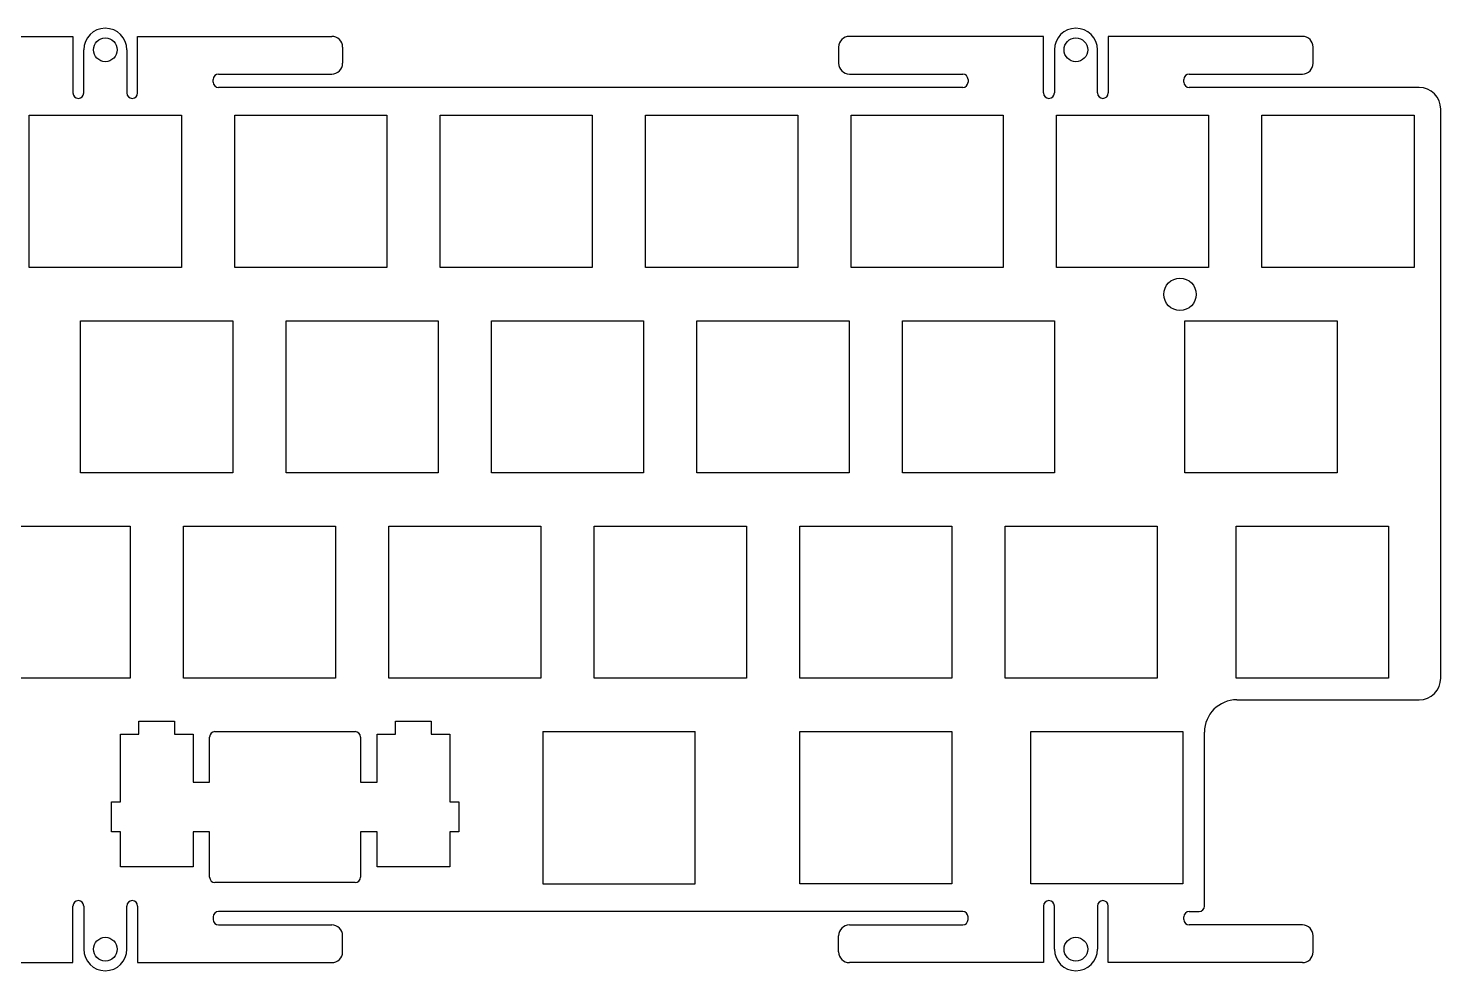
# Model space of a CAD drawing. Header units: millimetres. Extents: x -252 to -4, y 9 to 97.
# Drawn here: x -135.2 to -4.2, y 9.5 to 96.9 of the extents above; entities that cross this region are included whole.
import ezdxf

# ---------------------------------------------------------------- set-up
doc = ezdxf.new("R2010")
doc.units = ezdxf.units.MM
for name, color, linetype in [('Shape1000', 7, 'CONTINUOUS'), ('Shape1001', 7, 'CONTINUOUS'), ('Shape1006', 7, 'CONTINUOUS'), ('Shape1007', 7, 'CONTINUOUS'), ('Shape1008', 7, 'CONTINUOUS'), ('Shape1009', 7, 'CONTINUOUS'), ('Shape1014', 7, 'CONTINUOUS'), ('Shape1015', 7, 'CONTINUOUS'), ('Shape1016', 7, 'CONTINUOUS'), ('Shape1017', 7, 'CONTINUOUS'), ('Shape1018', 7, 'CONTINUOUS'), ('Shape1019', 7, 'CONTINUOUS'), ('Shape1020', 7, 'CONTINUOUS'), ('Shape1022', 7, 'CONTINUOUS'), ('Shape1023', 7, 'CONTINUOUS'), ('Shape1024', 7, 'CONTINUOUS'), ('Shape1025', 7, 'CONTINUOUS'), ('Shape1030', 7, 'CONTINUOUS'), ('Shape1031', 7, 'CONTINUOUS'), ('Shape1032', 7, 'CONTINUOUS'), ('Shape1033', 7, 'CONTINUOUS'), ('Shape1034', 7, 'CONTINUOUS'), ('Shape1035', 7, 'CONTINUOUS'), ('Shape1036', 7, 'CONTINUOUS'), ('Shape1037', 7, 'CONTINUOUS'), ('Shape1042', 7, 'CONTINUOUS'), ('Shape1043', 7, 'CONTINUOUS'), ('Shape1044', 7, 'CONTINUOUS'), ('Shape1045', 7, 'CONTINUOUS'), ('Shape1050', 7, 'CONTINUOUS'), ('Shape1051', 7, 'CONTINUOUS'), ('Shape1052', 7, 'CONTINUOUS'), ('Shape1053', 7, 'CONTINUOUS'), ('Shape1112', 7, 'CONTINUOUS'), ('Shape1113', 7, 'CONTINUOUS'), ('Shape1114', 7, 'CONTINUOUS'), ('Shape1118', 7, 'CONTINUOUS'), ('Shape1119', 7, 'CONTINUOUS'), ('Shape1120', 7, 'CONTINUOUS'), ('Shape1121', 7, 'CONTINUOUS'), ('Shape1122', 7, 'CONTINUOUS'), ('Shape1123', 7, 'CONTINUOUS'), ('Shape1124', 7, 'CONTINUOUS'), ('Shape1125', 7, 'CONTINUOUS'), ('Shape1134', 7, 'CONTINUOUS'), ('Shape1135', 7, 'CONTINUOUS'), ('Shape1136', 7, 'CONTINUOUS'), ('Shape1137', 7, 'CONTINUOUS'), ('Shape1138', 7, 'CONTINUOUS'), ('Shape1139', 7, 'CONTINUOUS'), ('Shape1140', 7, 'CONTINUOUS'), ('Shape1141', 7, 'CONTINUOUS'), ('Shape1142', 7, 'CONTINUOUS'), ('Shape1143', 7, 'CONTINUOUS'), ('Shape1144', 7, 'CONTINUOUS'), ('Shape1145', 7, 'CONTINUOUS'), ('Shape1146', 7, 'CONTINUOUS'), ('Shape1147', 7, 'CONTINUOUS'), ('Shape1148', 7, 'CONTINUOUS'), ('Shape1149', 7, 'CONTINUOUS'), ('Shape1150', 7, 'CONTINUOUS'), ('Shape1151', 7, 'CONTINUOUS'), ('Shape1152', 7, 'CONTINUOUS'), ('Shape1153', 7, 'CONTINUOUS'), ('Shape1154', 7, 'CONTINUOUS'), ('Shape1155', 7, 'CONTINUOUS'), ('Shape1156', 7, 'CONTINUOUS'), ('Shape1157', 7, 'CONTINUOUS'), ('Shape1158', 7, 'CONTINUOUS'), ('Shape1159', 7, 'CONTINUOUS'), ('Shape1160', 7, 'CONTINUOUS'), ('Shape1161', 7, 'CONTINUOUS'), ('Shape1162', 7, 'CONTINUOUS'), ('Shape1163', 7, 'CONTINUOUS'), ('Shape1164', 7, 'CONTINUOUS'), ('Shape1165', 7, 'CONTINUOUS'), ('Shape1166', 7, 'CONTINUOUS'), ('Shape1167', 7, 'CONTINUOUS'), ('Shape1168', 7, 'CONTINUOUS'), ('Shape1169', 7, 'CONTINUOUS'), ('Shape1170', 7, 'CONTINUOUS'), ('Shape1171', 7, 'CONTINUOUS'), ('Shape1172', 7, 'CONTINUOUS'), ('Shape1173', 7, 'CONTINUOUS'), ('Shape1175', 7, 'CONTINUOUS'), ('Shape2461', 7, 'CONTINUOUS'), ('Shape549', 7, 'CONTINUOUS'), ('Shape550', 7, 'CONTINUOUS'), ('Shape552', 7, 'CONTINUOUS'), ('Shape553', 7, 'CONTINUOUS'), ('Shape762', 7, 'CONTINUOUS'), ('Shape763', 7, 'CONTINUOUS'), ('Shape764', 7, 'CONTINUOUS'), ('Shape765', 7, 'CONTINUOUS'), ('Shape766', 7, 'CONTINUOUS'), ('Shape767', 7, 'CONTINUOUS'), ('Shape768', 7, 'CONTINUOUS'), ('Shape769', 7, 'CONTINUOUS'), ('Shape770', 7, 'CONTINUOUS'), ('Shape771', 7, 'CONTINUOUS'), ('Shape772', 7, 'CONTINUOUS'), ('Shape773', 7, 'CONTINUOUS'), ('Shape774', 7, 'CONTINUOUS'), ('Shape775', 7, 'CONTINUOUS'), ('Shape776', 7, 'CONTINUOUS'), ('Shape777', 7, 'CONTINUOUS'), ('Shape778', 7, 'CONTINUOUS'), ('Shape779', 7, 'CONTINUOUS'), ('Shape780', 7, 'CONTINUOUS'), ('Shape781', 7, 'CONTINUOUS'), ('Shape782', 7, 'CONTINUOUS'), ('Shape783', 7, 'CONTINUOUS'), ('Shape784', 7, 'CONTINUOUS'), ('Shape785', 7, 'CONTINUOUS'), ('Shape786', 7, 'CONTINUOUS'), ('Shape787', 7, 'CONTINUOUS'), ('Shape788', 7, 'CONTINUOUS'), ('Shape789', 7, 'CONTINUOUS'), ('Shape790', 7, 'CONTINUOUS'), ('Shape791', 7, 'CONTINUOUS'), ('Shape792', 7, 'CONTINUOUS'), ('Shape793', 7, 'CONTINUOUS'), ('Shape794', 7, 'CONTINUOUS'), ('Shape803', 7, 'CONTINUOUS'), ('Shape804', 7, 'CONTINUOUS'), ('Shape805', 7, 'CONTINUOUS'), ('Shape806', 7, 'CONTINUOUS'), ('Shape807', 7, 'CONTINUOUS'), ('Shape808', 7, 'CONTINUOUS'), ('Shape809', 7, 'CONTINUOUS'), ('Shape810', 7, 'CONTINUOUS'), ('Shape811', 7, 'CONTINUOUS'), ('Shape812', 7, 'CONTINUOUS'), ('Shape813', 7, 'CONTINUOUS'), ('Shape814', 7, 'CONTINUOUS'), ('Shape815', 7, 'CONTINUOUS'), ('Shape816', 7, 'CONTINUOUS'), ('Shape817', 7, 'CONTINUOUS'), ('Shape818', 7, 'CONTINUOUS'), ('Shape819', 7, 'CONTINUOUS'), ('Shape820', 7, 'CONTINUOUS'), ('Shape821', 7, 'CONTINUOUS'), ('Shape822', 7, 'CONTINUOUS'), ('Shape823', 7, 'CONTINUOUS'), ('Shape824', 7, 'CONTINUOUS'), ('Shape825', 7, 'CONTINUOUS'), ('Shape826', 7, 'CONTINUOUS'), ('Shape827', 7, 'CONTINUOUS'), ('Shape828', 7, 'CONTINUOUS'), ('Shape829', 7, 'CONTINUOUS'), ('Shape830', 7, 'CONTINUOUS'), ('Shape831', 7, 'CONTINUOUS'), ('Shape832', 7, 'CONTINUOUS'), ('Shape833', 7, 'CONTINUOUS'), ('Shape834', 7, 'CONTINUOUS'), ('Shape835', 7, 'CONTINUOUS'), ('Shape836', 7, 'CONTINUOUS'), ('Shape837', 7, 'CONTINUOUS'), ('Shape838', 7, 'CONTINUOUS'), ('Shape839', 7, 'CONTINUOUS'), ('Shape840', 7, 'CONTINUOUS'), ('Shape841', 7, 'CONTINUOUS'), ('Shape842', 7, 'CONTINUOUS'), ('Shape843', 7, 'CONTINUOUS'), ('Shape844', 7, 'CONTINUOUS'), ('Shape845', 7, 'CONTINUOUS'), ('Shape872', 7, 'CONTINUOUS'), ('Shape873', 7, 'CONTINUOUS'), ('Shape874', 7, 'CONTINUOUS'), ('Shape875', 7, 'CONTINUOUS'), ('Shape876', 7, 'CONTINUOUS'), ('Shape877', 7, 'CONTINUOUS'), ('Shape878', 7, 'CONTINUOUS'), ('Shape879', 7, 'CONTINUOUS'), ('Shape880', 7, 'CONTINUOUS'), ('Shape881', 7, 'CONTINUOUS'), ('Shape882', 7, 'CONTINUOUS'), ('Shape883', 7, 'CONTINUOUS'), ('Shape884', 7, 'CONTINUOUS'), ('Shape922', 7, 'CONTINUOUS'), ('Shape923', 7, 'CONTINUOUS'), ('Shape924', 7, 'CONTINUOUS'), ('Shape925', 7, 'CONTINUOUS'), ('Shape926', 7, 'CONTINUOUS'), ('Shape927', 7, 'CONTINUOUS'), ('Shape928', 7, 'CONTINUOUS'), ('Shape929', 7, 'CONTINUOUS'), ('Shape930', 7, 'CONTINUOUS'), ('Shape931', 7, 'CONTINUOUS'), ('Shape932', 7, 'CONTINUOUS'), ('Shape933', 7, 'CONTINUOUS'), ('Shape934', 7, 'CONTINUOUS'), ('Shape935', 7, 'CONTINUOUS'), ('Shape936', 7, 'CONTINUOUS'), ('Shape937', 7, 'CONTINUOUS'), ('Shape938', 7, 'CONTINUOUS'), ('Shape939', 7, 'CONTINUOUS'), ('Shape940', 7, 'CONTINUOUS'), ('Shape941', 7, 'CONTINUOUS'), ('Shape942', 7, 'CONTINUOUS'), ('Shape943', 7, 'CONTINUOUS'), ('Shape944', 7, 'CONTINUOUS'), ('Shape945', 7, 'CONTINUOUS'), ('Shape950', 7, 'CONTINUOUS'), ('Shape951', 7, 'CONTINUOUS'), ('Shape952', 7, 'CONTINUOUS'), ('Shape953', 7, 'CONTINUOUS'), ('Shape962', 7, 'CONTINUOUS'), ('Shape963', 7, 'CONTINUOUS'), ('Shape964', 7, 'CONTINUOUS'), ('Shape965', 7, 'CONTINUOUS'), ('Shape966', 7, 'CONTINUOUS'), ('Shape967', 7, 'CONTINUOUS'), ('Shape968', 7, 'CONTINUOUS'), ('Shape969', 7, 'CONTINUOUS'), ('Shape970', 7, 'CONTINUOUS'), ('Shape971', 7, 'CONTINUOUS'), ('Shape972', 7, 'CONTINUOUS'), ('Shape973', 7, 'CONTINUOUS'), ('Shape978', 7, 'CONTINUOUS'), ('Shape979', 7, 'CONTINUOUS'), ('Shape980', 7, 'CONTINUOUS'), ('Shape981', 7, 'CONTINUOUS'), ('Shape998', 7, 'CONTINUOUS'), ('Shape999', 7, 'CONTINUOUS')]:
    doc.layers.add(name, color=color, linetype=linetype)

msp = doc.modelspace()

# ---------------------------------------------------------------- linework, layer by layer
at = {"layer": 'Shape1000'}
msp.add_line((-130.315, 55.6709), (-130.315, 69.7709), dxfattribs=at)
at = {"layer": 'Shape1001'}
msp.add_line((-130.315, 69.7709), (-116.215, 69.7709), dxfattribs=at)
at = {"layer": 'Shape1006'}
msp.add_line((-13.815, 69.7709), (-13.815, 55.6709), dxfattribs=at)
at = {"layer": 'Shape1007'}
msp.add_line((-13.815, 55.6709), (-27.915, 55.6709), dxfattribs=at)
at = {"layer": 'Shape1008'}
msp.add_line((-27.915, 55.6709), (-27.915, 69.7709), dxfattribs=at)
at = {"layer": 'Shape1009'}
msp.add_line((-27.915, 69.7709), (-13.815, 69.7709), dxfattribs=at)
at = {"layer": 'Shape1014'}
msp.add_line((-59.065, 55.6709), (-73.165, 55.6709), dxfattribs=at)
at = {"layer": 'Shape1015'}
msp.add_line((-73.165, 55.6709), (-73.165, 69.7709), dxfattribs=at)
at = {"layer": 'Shape1016'}
msp.add_line((-73.165, 69.7709), (-59.065, 69.7709), dxfattribs=at)
at = {"layer": 'Shape1017'}
msp.add_line((-59.065, 69.7709), (-59.065, 55.6709), dxfattribs=at)
at = {"layer": 'Shape1018'}
msp.add_line((-139.835, 50.7209), (-125.735, 50.7209), dxfattribs=at)
at = {"layer": 'Shape1019'}
msp.add_line((-125.735, 50.7209), (-125.735, 36.6209), dxfattribs=at)
at = {"layer": 'Shape1020'}
msp.add_line((-125.735, 36.6209), (-139.835, 36.6209), dxfattribs=at)
at = {"layer": 'Shape1022'}
msp.add_line((-68.585, 50.7209), (-68.585, 36.6209), dxfattribs=at)
at = {"layer": 'Shape1023'}
msp.add_line((-68.585, 36.6209), (-82.685, 36.6209), dxfattribs=at)
at = {"layer": 'Shape1024'}
msp.add_line((-82.685, 36.6209), (-82.685, 50.7209), dxfattribs=at)
at = {"layer": 'Shape1025'}
msp.add_line((-82.685, 50.7209), (-68.585, 50.7209), dxfattribs=at)
at = {"layer": 'Shape1030'}
msp.add_line((-63.635, 36.6209), (-63.635, 50.7209), dxfattribs=at)
at = {"layer": 'Shape1031'}
msp.add_line((-63.635, 50.7209), (-49.535, 50.7209), dxfattribs=at)
at = {"layer": 'Shape1032'}
msp.add_line((-49.535, 50.7209), (-49.535, 36.6209), dxfattribs=at)
at = {"layer": 'Shape1033'}
msp.add_line((-49.535, 36.6209), (-63.635, 36.6209), dxfattribs=at)
at = {"layer": 'Shape1034'}
msp.add_line((-44.775, 88.8209), (-44.775, 74.7209), dxfattribs=at)
at = {"layer": 'Shape1035'}
msp.add_line((-44.775, 74.7209), (-58.875, 74.7209), dxfattribs=at)
at = {"layer": 'Shape1036'}
msp.add_line((-58.875, 74.7209), (-58.875, 88.8209), dxfattribs=at)
at = {"layer": 'Shape1037'}
msp.add_line((-58.875, 88.8209), (-44.775, 88.8209), dxfattribs=at)
at = {"layer": 'Shape1042'}
msp.add_line((-63.825, 74.7209), (-77.925, 74.7209), dxfattribs=at)
at = {"layer": 'Shape1043'}
msp.add_line((-77.925, 74.7209), (-77.925, 88.8209), dxfattribs=at)
at = {"layer": 'Shape1044'}
msp.add_line((-77.925, 88.8209), (-63.825, 88.8209), dxfattribs=at)
at = {"layer": 'Shape1045'}
msp.add_line((-63.825, 88.8209), (-63.825, 74.7209), dxfattribs=at)
at = {"layer": 'Shape1050'}
msp.add_line((-87.635, 50.7209), (-87.635, 36.6209), dxfattribs=at)
at = {"layer": 'Shape1051'}
msp.add_line((-87.635, 36.6209), (-101.735, 36.6209), dxfattribs=at)
at = {"layer": 'Shape1052'}
msp.add_line((-101.735, 36.6209), (-101.735, 50.7209), dxfattribs=at)
at = {"layer": 'Shape1053'}
msp.add_line((-101.735, 50.7209), (-87.635, 50.7209), dxfattribs=at)
at = {"layer": 'Shape1112'}
msp.add_line((-87.445, 31.6709), (-87.445, 17.5709), dxfattribs=at)
at = {"layer": 'Shape1113'}
msp.add_line((-87.445, 17.5709), (-73.345, 17.5709), dxfattribs=at)
at = {"layer": 'Shape1114'}
msp.add_line((-73.345, 17.5709), (-73.345, 31.6709), dxfattribs=at)
at = {"layer": 'Shape1118'}
msp.add_line((-42.205, 31.6709), (-28.105, 31.6709), dxfattribs=at)
at = {"layer": 'Shape1119'}
msp.add_line((-28.105, 31.6709), (-28.105, 17.5709), dxfattribs=at)
at = {"layer": 'Shape1120'}
msp.add_line((-28.105, 17.5709), (-42.205, 17.5709), dxfattribs=at)
at = {"layer": 'Shape1121'}
msp.add_line((-42.205, 17.5709), (-42.205, 31.6709), dxfattribs=at)
at = {"layer": 'Shape1122'}
msp.add_line((-63.635, 17.5709), (-63.635, 31.6709), dxfattribs=at)
at = {"layer": 'Shape1123'}
msp.add_line((-63.635, 31.6709), (-49.535, 31.6709), dxfattribs=at)
at = {"layer": 'Shape1124'}
msp.add_line((-49.535, 31.6709), (-49.535, 17.5709), dxfattribs=at)
at = {"layer": 'Shape1125'}
msp.add_line((-49.535, 17.5709), (-63.635, 17.5709), dxfattribs=at)
at = {"layer": 'Shape1134'}
msp.add_line((-118.355, 18.1709), (-118.355, 22.3709), dxfattribs=at)
at = {"layer": 'Shape1135'}
msp.add_arc((-117.855, 18.1709), 0.5, 180, -90, dxfattribs=at)
at = {"layer": 'Shape1136'}
msp.add_line((-118.355, 22.3709), (-119.875, 22.3709), dxfattribs=at)
at = {"layer": 'Shape1137'}
msp.add_line((-119.875, 22.3709), (-119.875, 19.1419), dxfattribs=at)
at = {"layer": 'Shape1138'}
msp.add_line((-119.875, 19.1419), (-126.625, 19.1419), dxfattribs=at)
at = {"layer": 'Shape1139'}
msp.add_line((-126.625, 19.1419), (-126.625, 22.3709), dxfattribs=at)
at = {"layer": 'Shape1140'}
msp.add_line((-126.625, 22.3709), (-127.455, 22.3709), dxfattribs=at)
at = {"layer": 'Shape1141'}
msp.add_line((-127.455, 22.3709), (-127.455, 25.1709), dxfattribs=at)
at = {"layer": 'Shape1142'}
msp.add_line((-127.455, 25.1709), (-126.625, 25.1709), dxfattribs=at)
at = {"layer": 'Shape1143'}
msp.add_line((-126.625, 25.1709), (-126.625, 31.4409), dxfattribs=at)
at = {"layer": 'Shape1144'}
msp.add_line((-126.625, 31.4409), (-124.905, 31.4409), dxfattribs=at)
at = {"layer": 'Shape1145'}
msp.add_line((-124.905, 31.4409), (-124.905, 32.6409), dxfattribs=at)
at = {"layer": 'Shape1146'}
msp.add_line((-124.905, 32.6409), (-121.605, 32.6409), dxfattribs=at)
at = {"layer": 'Shape1147'}
msp.add_line((-121.605, 32.6409), (-121.605, 31.4409), dxfattribs=at)
at = {"layer": 'Shape1148'}
msp.add_line((-121.605, 31.4409), (-119.875, 31.4409), dxfattribs=at)
at = {"layer": 'Shape1149'}
msp.add_line((-119.875, 31.4409), (-119.875, 26.9719), dxfattribs=at)
at = {"layer": 'Shape1150'}
msp.add_line((-119.875, 26.9719), (-118.355, 26.9719), dxfattribs=at)
at = {"layer": 'Shape1151'}
msp.add_line((-118.355, 26.9719), (-118.355, 31.1709), dxfattribs=at)
at = {"layer": 'Shape1152'}
msp.add_line((-117.855, 31.6709), (-104.855, 31.6709), dxfattribs=at)
at = {"layer": 'Shape1153'}
msp.add_arc((-117.855, 31.1709), 0.5, 90, 180, dxfattribs=at)
at = {"layer": 'Shape1154'}
msp.add_line((-104.355, 31.1709), (-104.355, 26.9719), dxfattribs=at)
at = {"layer": 'Shape1155'}
msp.add_arc((-104.855, 31.1709), 0.5, 0, 90, dxfattribs=at)
at = {"layer": 'Shape1156'}
msp.add_line((-104.355, 26.9719), (-102.825, 26.9719), dxfattribs=at)
at = {"layer": 'Shape1157'}
msp.add_line((-102.825, 26.9719), (-102.825, 31.4409), dxfattribs=at)
at = {"layer": 'Shape1158'}
msp.add_line((-102.825, 31.4409), (-101.105, 31.4409), dxfattribs=at)
at = {"layer": 'Shape1159'}
msp.add_line((-101.105, 31.4409), (-101.105, 32.6409), dxfattribs=at)
at = {"layer": 'Shape1160'}
msp.add_line((-101.105, 32.6409), (-97.805, 32.6409), dxfattribs=at)
at = {"layer": 'Shape1161'}
msp.add_line((-97.805, 32.6409), (-97.805, 31.4409), dxfattribs=at)
at = {"layer": 'Shape1162'}
msp.add_line((-97.805, 31.4409), (-96.075, 31.4409), dxfattribs=at)
at = {"layer": 'Shape1163'}
msp.add_line((-96.075, 31.4409), (-96.075, 25.1709), dxfattribs=at)
at = {"layer": 'Shape1164'}
msp.add_line((-96.075, 25.1709), (-95.255, 25.1709), dxfattribs=at)
at = {"layer": 'Shape1165'}
msp.add_line((-95.255, 25.1709), (-95.255, 22.3709), dxfattribs=at)
at = {"layer": 'Shape1166'}
msp.add_line((-95.255, 22.3709), (-96.075, 22.3709), dxfattribs=at)
at = {"layer": 'Shape1167'}
msp.add_line((-96.075, 22.3709), (-96.075, 19.1419), dxfattribs=at)
at = {"layer": 'Shape1168'}
msp.add_line((-96.075, 19.1419), (-102.825, 19.1419), dxfattribs=at)
at = {"layer": 'Shape1169'}
msp.add_line((-102.825, 19.1419), (-102.825, 22.3709), dxfattribs=at)
at = {"layer": 'Shape1170'}
msp.add_line((-102.825, 22.3709), (-104.355, 22.3709), dxfattribs=at)
at = {"layer": 'Shape1171'}
msp.add_line((-104.355, 22.3709), (-104.355, 18.1709), dxfattribs=at)
at = {"layer": 'Shape1172'}
msp.add_arc((-104.855, 18.1709), 0.5, -90, 0, dxfattribs=at)
at = {"layer": 'Shape1173'}
msp.add_line((-104.855, 17.6709), (-117.855, 17.6709), dxfattribs=at)
at = {"layer": 'Shape1175'}
msp.add_line((-87.445, 31.6709), (-73.345, 31.6709), dxfattribs=at)
at = {"layer": 'Shape2461'}
msp.add_circle((-28.375, 72.2199), 1.5, dxfattribs=at)
at = {"layer": 'Shape549'}
msp.add_circle((-128.025, 94.8949), 1.1, dxfattribs=at)
at = {"layer": 'Shape550'}
msp.add_circle((-38.025, 94.8949), 1.1, dxfattribs=at)
at = {"layer": 'Shape552'}
msp.add_circle((-128.025, 11.4969), 1.1, dxfattribs=at)
at = {"layer": 'Shape553'}
msp.add_circle((-38.025, 11.4969), 1.1, dxfattribs=at)
at = {"layer": 'Shape762'}
msp.add_line((-149.025, 10.2469), (-131.025, 10.2469), dxfattribs=at)
at = {"layer": 'Shape763'}
msp.add_line((-131.025, 10.2469), (-131.025, 15.4969), dxfattribs=at)
at = {"layer": 'Shape764'}
msp.add_arc((-130.525, 15.4969), 0.5, 0, 180, dxfattribs=at)
at = {"layer": 'Shape765'}
msp.add_line((-130.025, 15.4969), (-130.025, 11.4969), dxfattribs=at)
at = {"layer": 'Shape766'}
msp.add_arc((-128.025, 11.4969), 2, 180, 0, dxfattribs=at)
at = {"layer": 'Shape767'}
msp.add_line((-126.025, 11.4969), (-126.025, 15.4969), dxfattribs=at)
at = {"layer": 'Shape768'}
msp.add_arc((-125.525, 15.4969), 0.5, 0, 180, dxfattribs=at)
at = {"layer": 'Shape769'}
msp.add_line((-125.025, 15.4969), (-125.025, 10.2469), dxfattribs=at)
at = {"layer": 'Shape770'}
msp.add_line((-125.025, 10.2469), (-107.025, 10.2469), dxfattribs=at)
at = {"layer": 'Shape771'}
msp.add_arc((-107.025, 11.2469), 1, -90, 0, dxfattribs=at)
at = {"layer": 'Shape772'}
msp.add_line((-106.025, 11.2469), (-106.025, 12.7469), dxfattribs=at)
at = {"layer": 'Shape773'}
msp.add_line((-17.025, 10.2469), (-35.025, 10.2469), dxfattribs=at)
at = {"layer": 'Shape774'}
msp.add_line((-35.025, 10.2469), (-35.025, 15.4969), dxfattribs=at)
at = {"layer": 'Shape775'}
msp.add_arc((-35.525, 15.4969), 0.5, 0, 180, dxfattribs=at)
at = {"layer": 'Shape776'}
msp.add_line((-36.025, 15.4969), (-36.025, 11.4969), dxfattribs=at)
at = {"layer": 'Shape777'}
msp.add_arc((-38.025, 11.4969), 2, 180, 0, dxfattribs=at)
at = {"layer": 'Shape778'}
msp.add_line((-40.025, 11.4969), (-40.025, 15.4969), dxfattribs=at)
at = {"layer": 'Shape779'}
msp.add_arc((-40.525, 15.4969), 0.5, 0, 180, dxfattribs=at)
at = {"layer": 'Shape780'}
msp.add_line((-41.025, 15.4969), (-41.025, 10.2469), dxfattribs=at)
at = {"layer": 'Shape781'}
msp.add_line((-41.025, 10.2469), (-59.025, 10.2469), dxfattribs=at)
at = {"layer": 'Shape782'}
msp.add_arc((-59.025, 11.2469), 1, 180, -90, dxfattribs=at)
at = {"layer": 'Shape783'}
msp.add_line((-60.025, 11.2469), (-60.025, 12.7469), dxfattribs=at)
at = {"layer": 'Shape784'}
msp.add_arc((-59.025, 12.7469), 1, 90, 180, dxfattribs=at)
at = {"layer": 'Shape785'}
msp.add_line((-59.025, 13.7469), (-48.525, 13.7469), dxfattribs=at)
at = {"layer": 'Shape786'}
msp.add_arc((-48.525, 14.2469), 0.5, -90, 0, dxfattribs=at)
at = {"layer": 'Shape787'}
msp.add_line((-48.025, 14.2469), (-48.025, 14.4959), dxfattribs=at)
at = {"layer": 'Shape788'}
msp.add_arc((-48.525, 14.4959), 0.5, 0, 90, dxfattribs=at)
at = {"layer": 'Shape789'}
msp.add_line((-48.525, 14.9959), (-117.525, 14.9959), dxfattribs=at)
at = {"layer": 'Shape790'}
msp.add_arc((-117.525, 14.4959), 0.5, 90, 180, dxfattribs=at)
at = {"layer": 'Shape791'}
msp.add_line((-118.025, 14.4959), (-118.025, 14.2469), dxfattribs=at)
at = {"layer": 'Shape792'}
msp.add_arc((-117.525, 14.2469), 0.5, 180, -90, dxfattribs=at)
at = {"layer": 'Shape793'}
msp.add_line((-117.525, 13.7469), (-107.025, 13.7469), dxfattribs=at)
at = {"layer": 'Shape794'}
msp.add_arc((-107.025, 12.7469), 1, 0, 90, dxfattribs=at)
at = {"layer": 'Shape803'}
msp.add_line((-149.025, 96.1449), (-131.025, 96.1449), dxfattribs=at)
at = {"layer": 'Shape804'}
msp.add_line((-131.025, 96.1449), (-131.025, 90.8949), dxfattribs=at)
at = {"layer": 'Shape805'}
msp.add_arc((-130.525, 90.8949), 0.5, 180, 0, dxfattribs=at)
at = {"layer": 'Shape806'}
msp.add_line((-130.025, 90.8949), (-130.025, 94.8949), dxfattribs=at)
at = {"layer": 'Shape807'}
msp.add_arc((-128.025, 94.8949), 2, 0, 180, dxfattribs=at)
at = {"layer": 'Shape808'}
msp.add_line((-126.025, 94.8949), (-126.025, 90.8949), dxfattribs=at)
at = {"layer": 'Shape809'}
msp.add_arc((-125.525, 90.8949), 0.5, 180, 0, dxfattribs=at)
at = {"layer": 'Shape810'}
msp.add_line((-125.025, 90.8949), (-125.025, 96.1449), dxfattribs=at)
at = {"layer": 'Shape811'}
msp.add_line((-125.025, 96.1449), (-107.025, 96.1449), dxfattribs=at)
at = {"layer": 'Shape812'}
msp.add_arc((-107.025, 95.1449), 1, 0, 90, dxfattribs=at)
at = {"layer": 'Shape813'}
msp.add_line((-106.025, 95.1449), (-106.025, 93.6449), dxfattribs=at)
at = {"layer": 'Shape814'}
msp.add_line((-4.195, 36.6209), (-4.195, 89.3959), dxfattribs=at)
at = {"layer": 'Shape815'}
msp.add_arc((-6.195, 89.3959), 2, 0, 90, dxfattribs=at)
at = {"layer": 'Shape816'}
msp.add_line((-6.195, 91.3959), (-27.525, 91.3959), dxfattribs=at)
at = {"layer": 'Shape817'}
msp.add_arc((-27.525, 91.8959), 0.5, 180, -90, dxfattribs=at)
at = {"layer": 'Shape818'}
msp.add_line((-28.025, 91.8959), (-28.025, 92.1449), dxfattribs=at)
at = {"layer": 'Shape819'}
msp.add_arc((-27.525, 92.1449), 0.5, 90, 180, dxfattribs=at)
at = {"layer": 'Shape820'}
msp.add_line((-27.525, 92.6449), (-17.025, 92.6449), dxfattribs=at)
at = {"layer": 'Shape821'}
msp.add_arc((-17.025, 93.6449), 1, -90, 0, dxfattribs=at)
at = {"layer": 'Shape822'}
msp.add_line((-16.025, 93.6449), (-16.025, 95.1449), dxfattribs=at)
at = {"layer": 'Shape823'}
msp.add_arc((-17.025, 95.1449), 1, 0, 90, dxfattribs=at)
at = {"layer": 'Shape824'}
msp.add_line((-17.025, 96.1449), (-35.025, 96.1449), dxfattribs=at)
at = {"layer": 'Shape825'}
msp.add_line((-35.025, 96.1449), (-35.025, 90.8949), dxfattribs=at)
at = {"layer": 'Shape826'}
msp.add_arc((-35.525, 90.8949), 0.5, 180, 0, dxfattribs=at)
at = {"layer": 'Shape827'}
msp.add_line((-36.025, 90.8949), (-36.025, 94.8949), dxfattribs=at)
at = {"layer": 'Shape828'}
msp.add_arc((-38.025, 94.8949), 2, 0, 180, dxfattribs=at)
at = {"layer": 'Shape829'}
msp.add_line((-40.025, 94.8949), (-40.025, 90.8949), dxfattribs=at)
at = {"layer": 'Shape830'}
msp.add_arc((-40.525, 90.8949), 0.5, 180, 0, dxfattribs=at)
at = {"layer": 'Shape831'}
msp.add_line((-41.025, 90.8949), (-41.025, 96.1449), dxfattribs=at)
at = {"layer": 'Shape832'}
msp.add_line((-41.025, 96.1449), (-59.025, 96.1449), dxfattribs=at)
at = {"layer": 'Shape833'}
msp.add_arc((-59.025, 95.1449), 1, 90, 180, dxfattribs=at)
at = {"layer": 'Shape834'}
msp.add_line((-60.025, 95.1449), (-60.025, 93.6449), dxfattribs=at)
at = {"layer": 'Shape835'}
msp.add_arc((-59.025, 93.6449), 1, 180, -90, dxfattribs=at)
at = {"layer": 'Shape836'}
msp.add_line((-59.025, 92.6449), (-48.525, 92.6449), dxfattribs=at)
at = {"layer": 'Shape837'}
msp.add_arc((-48.525, 92.1449), 0.5, 0, 90, dxfattribs=at)
at = {"layer": 'Shape838'}
msp.add_line((-48.025, 92.1449), (-48.025, 91.8959), dxfattribs=at)
at = {"layer": 'Shape839'}
msp.add_arc((-48.525, 91.8959), 0.5, -90, 0, dxfattribs=at)
at = {"layer": 'Shape840'}
msp.add_line((-48.525, 91.3959), (-117.525, 91.3959), dxfattribs=at)
at = {"layer": 'Shape841'}
msp.add_arc((-117.525, 91.8959), 0.5, 180, -90, dxfattribs=at)
at = {"layer": 'Shape842'}
msp.add_line((-118.025, 91.8959), (-118.025, 92.1449), dxfattribs=at)
at = {"layer": 'Shape843'}
msp.add_arc((-117.525, 92.1449), 0.5, 90, 180, dxfattribs=at)
at = {"layer": 'Shape844'}
msp.add_line((-117.525, 92.6449), (-107.025, 92.6449), dxfattribs=at)
at = {"layer": 'Shape845'}
msp.add_arc((-107.025, 93.6449), 1, -90, 0, dxfattribs=at)
at = {"layer": 'Shape872'}
msp.add_arc((-17.025, 11.2469), 1, -90, 0, dxfattribs=at)
at = {"layer": 'Shape873'}
msp.add_line((-16.025, 11.2469), (-16.025, 12.7469), dxfattribs=at)
at = {"layer": 'Shape874'}
msp.add_arc((-17.025, 12.7469), 1, 0, 90, dxfattribs=at)
at = {"layer": 'Shape875'}
msp.add_line((-17.025, 13.7469), (-27.525, 13.7469), dxfattribs=at)
at = {"layer": 'Shape876'}
msp.add_arc((-27.525, 14.2469), 0.5, 180, -90, dxfattribs=at)
at = {"layer": 'Shape877'}
msp.add_line((-28.025, 14.2469), (-28.025, 14.4959), dxfattribs=at)
at = {"layer": 'Shape878'}
msp.add_arc((-27.525, 14.4959), 0.5, 90, 180, dxfattribs=at)
at = {"layer": 'Shape879'}
msp.add_line((-27.525, 14.9959), (-26.605, 14.9959), dxfattribs=at)
at = {"layer": 'Shape880'}
msp.add_arc((-26.605, 15.4959), 0.5, -90, 0, dxfattribs=at)
at = {"layer": 'Shape881'}
msp.add_line((-26.105, 15.4959), (-26.105, 31.6209), dxfattribs=at)
at = {"layer": 'Shape882'}
msp.add_arc((-23.105, 31.6209), 3, 90, 180, dxfattribs=at)
at = {"layer": 'Shape883'}
msp.add_line((-23.105, 34.6209), (-6.195, 34.6209), dxfattribs=at)
at = {"layer": 'Shape884'}
msp.add_arc((-6.195, 36.6209), 2, -90, 0, dxfattribs=at)
at = {"layer": 'Shape922'}
msp.add_line((-120.975, 88.8209), (-120.975, 74.7209), dxfattribs=at)
at = {"layer": 'Shape923'}
msp.add_line((-120.975, 74.7209), (-135.075, 74.7209), dxfattribs=at)
at = {"layer": 'Shape924'}
msp.add_line((-135.075, 74.7209), (-135.075, 88.8209), dxfattribs=at)
at = {"layer": 'Shape925'}
msp.add_line((-135.075, 88.8209), (-120.975, 88.8209), dxfattribs=at)
at = {"layer": 'Shape926'}
msp.add_line((-96.975, 88.8209), (-82.875, 88.8209), dxfattribs=at)
at = {"layer": 'Shape927'}
msp.add_line((-82.875, 88.8209), (-82.875, 74.7209), dxfattribs=at)
at = {"layer": 'Shape928'}
msp.add_line((-82.875, 74.7209), (-96.975, 74.7209), dxfattribs=at)
at = {"layer": 'Shape929'}
msp.add_line((-96.975, 74.7209), (-96.975, 88.8209), dxfattribs=at)
at = {"layer": 'Shape930'}
msp.add_line((-101.925, 74.7209), (-116.025, 74.7209), dxfattribs=at)
at = {"layer": 'Shape931'}
msp.add_line((-116.025, 74.7209), (-116.025, 88.8209), dxfattribs=at)
at = {"layer": 'Shape932'}
msp.add_line((-116.025, 88.8209), (-101.925, 88.8209), dxfattribs=at)
at = {"layer": 'Shape933'}
msp.add_line((-101.925, 88.8209), (-101.925, 74.7209), dxfattribs=at)
at = {"layer": 'Shape934'}
msp.add_line((-39.825, 88.8209), (-25.725, 88.8209), dxfattribs=at)
at = {"layer": 'Shape935'}
msp.add_line((-25.725, 88.8209), (-25.725, 74.7209), dxfattribs=at)
at = {"layer": 'Shape936'}
msp.add_line((-25.725, 74.7209), (-39.825, 74.7209), dxfattribs=at)
at = {"layer": 'Shape937'}
msp.add_line((-39.825, 74.7209), (-39.825, 88.8209), dxfattribs=at)
at = {"layer": 'Shape938'}
msp.add_line((-6.675, 88.8209), (-6.675, 74.7209), dxfattribs=at)
at = {"layer": 'Shape939'}
msp.add_line((-6.675, 74.7209), (-20.775, 74.7209), dxfattribs=at)
at = {"layer": 'Shape940'}
msp.add_line((-20.775, 74.7209), (-20.775, 88.8209), dxfattribs=at)
at = {"layer": 'Shape941'}
msp.add_line((-20.775, 88.8209), (-6.675, 88.8209), dxfattribs=at)
at = {"layer": 'Shape942'}
msp.add_line((-44.585, 50.7209), (-30.485, 50.7209), dxfattribs=at)
at = {"layer": 'Shape943'}
msp.add_line((-30.485, 50.7209), (-30.485, 36.6209), dxfattribs=at)
at = {"layer": 'Shape944'}
msp.add_line((-30.485, 36.6209), (-44.585, 36.6209), dxfattribs=at)
at = {"layer": 'Shape945'}
msp.add_line((-44.585, 36.6209), (-44.585, 50.7209), dxfattribs=at)
at = {"layer": 'Shape950'}
msp.add_line((-9.055, 50.7209), (-9.055, 36.6209), dxfattribs=at)
at = {"layer": 'Shape951'}
msp.add_line((-9.055, 36.6209), (-23.155, 36.6209), dxfattribs=at)
at = {"layer": 'Shape952'}
msp.add_line((-23.155, 36.6209), (-23.155, 50.7209), dxfattribs=at)
at = {"layer": 'Shape953'}
msp.add_line((-23.155, 50.7209), (-9.055, 50.7209), dxfattribs=at)
at = {"layer": 'Shape962'}
msp.add_line((-111.265, 55.6709), (-111.265, 69.7709), dxfattribs=at)
at = {"layer": 'Shape963'}
msp.add_line((-111.265, 69.7709), (-97.165, 69.7709), dxfattribs=at)
at = {"layer": 'Shape964'}
msp.add_line((-97.165, 69.7709), (-97.165, 55.6709), dxfattribs=at)
at = {"layer": 'Shape965'}
msp.add_line((-97.165, 55.6709), (-111.265, 55.6709), dxfattribs=at)
at = {"layer": 'Shape966'}
msp.add_line((-92.215, 55.6709), (-92.215, 69.7709), dxfattribs=at)
at = {"layer": 'Shape967'}
msp.add_line((-92.215, 69.7709), (-78.115, 69.7709), dxfattribs=at)
at = {"layer": 'Shape968'}
msp.add_line((-78.115, 69.7709), (-78.115, 55.6709), dxfattribs=at)
at = {"layer": 'Shape969'}
msp.add_line((-78.115, 55.6709), (-92.215, 55.6709), dxfattribs=at)
at = {"layer": 'Shape970'}
msp.add_line((-40.015, 69.7709), (-40.015, 55.6709), dxfattribs=at)
at = {"layer": 'Shape971'}
msp.add_line((-40.015, 55.6709), (-54.115, 55.6709), dxfattribs=at)
at = {"layer": 'Shape972'}
msp.add_line((-54.115, 55.6709), (-54.115, 69.7709), dxfattribs=at)
at = {"layer": 'Shape973'}
msp.add_line((-54.115, 69.7709), (-40.015, 69.7709), dxfattribs=at)
at = {"layer": 'Shape978'}
msp.add_line((-106.685, 50.7209), (-106.685, 36.6209), dxfattribs=at)
at = {"layer": 'Shape979'}
msp.add_line((-106.685, 36.6209), (-120.785, 36.6209), dxfattribs=at)
at = {"layer": 'Shape980'}
msp.add_line((-120.785, 36.6209), (-120.785, 50.7209), dxfattribs=at)
at = {"layer": 'Shape981'}
msp.add_line((-120.785, 50.7209), (-106.685, 50.7209), dxfattribs=at)
at = {"layer": 'Shape998'}
msp.add_line((-116.215, 69.7709), (-116.215, 55.6709), dxfattribs=at)
at = {"layer": 'Shape999'}
msp.add_line((-116.215, 55.6709), (-130.315, 55.6709), dxfattribs=at)

doc.saveas('drawing.dxf')
